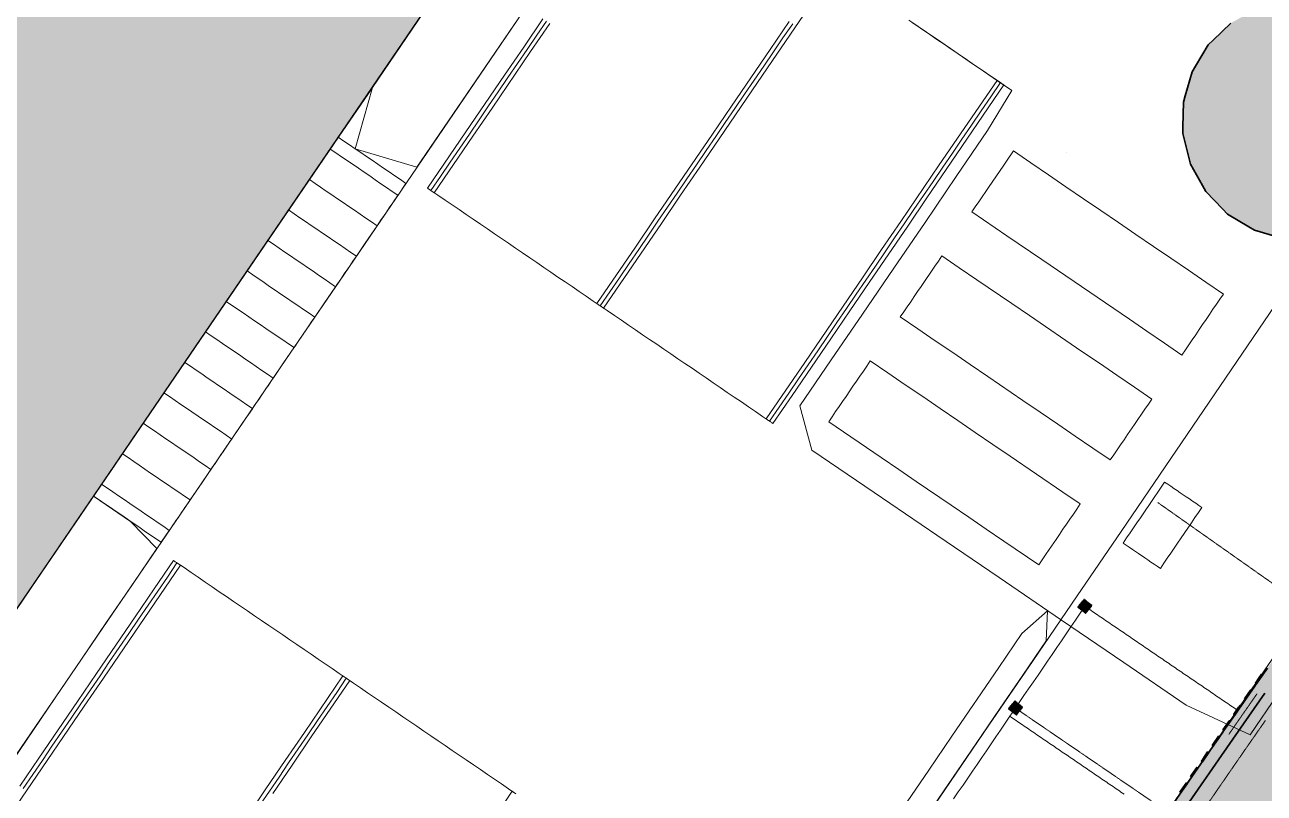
# Model space of a CAD drawing. Header units: millimetres. Extents: x -100577 to 287200, y -212120 to 238461.
# Drawn here: x 26389 to 41508, y 19440 to 28818 of the extents above; entities that cross this region are included whole.
import ezdxf

# ---------------------------------------------------------------- set-up
doc = ezdxf.new("R2010")
doc.units = ezdxf.units.MM
doc.linetypes.add('DASHDOT', pattern=[3.556, 2.54, -0.508, 0, -0.508])
doc.linetypes.add('DASHED', pattern=[1.524, 1.27, -0.254])
for name, color, linetype, lineweight in [('01_切断（構造・壁）', 7, 'Continuous', 35), ('06_部屋の色', 8, 'Continuous', 0), ('10_見えがかり', 7, 'Continuous', 13), ('11_見えがかり（家具）', 8, 'Continuous', 9), ('13_見えがかり（窓台・隠れた窓）', 7, 'DASHED', 9), ('30_敷地・外構', 8, 'Continuous', 9), ('40_通り芯', 1, 'DASHDOT', 9)]:
    doc.layers.add(name, color=color, linetype=linetype, lineweight=lineweight)

msp = doc.modelspace()

# ---------------------------------------------------------------- hatches: boundary and pattern name
at = {"layer": '01_切断（構造・壁）'}
for points in [[(43323, 27072), (43281, 27002), (43125, 26743), (43066, 26687), (42849, 26477), (42778, 26437), (42514, 26291), (42435, 26271), (42141, 26198), (42060, 26199), (41758, 26205), (41680, 26227), (41389, 26310), (41319, 26352), (41060, 26508), (41004, 26566), (40794, 26784), (40754, 26855), (40608, 27119), (40588, 27198), (40515, 27491), (40517, 27573), (40522, 27875), (40544, 27953), (40628, 28244), (40670, 28313), (40825, 28572), (40884, 28629), (41101, 28839), (41172, 28878), (41437, 29025), (41516, 29045), (41809, 29118), (41890, 29116), (42192, 29111), (42271, 29089), (42561, 29005), (42631, 28963), (42890, 28808), (42946, 28749), (43156, 28532), (43196, 28461), (43342, 28196), (43362, 28117), (43435, 27824), (43434, 27743), (43428, 27441), (43406, 27362)], [(45669, 26665), (45734, 26616), (45789, 26574), (45789, 26574), (45789, 26574), (45767, 26547), (45698, 26456), (45167, 25736), (45022, 25540), (44998, 25507), (44647, 25032), (44647, 25032), (44647, 25032), (44617, 24991), (44616, 24989), (43915, 24040), (43682, 23714), (43401, 23322), (43300, 23181), (43240, 23097), (42902, 22626), (42902, 22626), (42902, 22626), (42871, 22582), (42854, 22558), (42167, 21598), (41670, 20882), (41517, 20662), (41192, 20194), (41192, 20194), (41192, 20194), (41127, 20101), (40455, 19131), (39980, 18426), (39950, 18382), (39840, 18217), (39693, 17998), (39532, 17759), (39437, 17619), (39069, 17071), (38779, 16640), (38326, 15945), (38282, 15877), (38196, 15746), (37905, 15298), (37900, 15290), (37784, 15112), (37310, 14385), (37140, 14124), (36857, 13675), (36708, 13440), (36588, 13249), (36588, 13249), (36546, 13182), (36312, 12812), (36312, 12812), (36312, 12812), (36167, 12582), (35551, 11605), (35537, 11584), (35537, 11584), (35537, 11584), (35483, 11618), (35410, 11663), (35424, 11685), (35872, 12395), (36040, 12662), (36185, 12892), (36340, 13137), (36461, 13329), (36554, 13476), (36581, 13520), (37013, 14204), (37013, 14204), (37013, 14205), (37013, 14205), (37013, 14205), (37658, 15194), (37779, 15380), (37881, 15536), (38071, 15828), (38129, 15918), (38201, 16027), (38548, 16560), (38654, 16722), (38784, 16916), (39313, 17702), (39364, 17779), (39407, 17843), (39544, 18046), (39715, 18301), (39856, 18510), (40117, 18899), (40331, 19216), (40844, 19956), (41004, 20186), (41016, 20204), (41069, 20279), (41394, 20748), (41415, 20778), (41547, 20968), (41701, 21190), (42044, 21685), (42262, 21989), (42732, 22645), (42750, 22671), (42780, 22713), (43118, 23185), (43279, 23409), (43793, 24128), (44495, 25078), (44509, 25098), (44526, 25121), (44732, 25399), (44877, 25596), (45046, 25825), (45578, 26546), (45648, 26637), (45669, 26665), (45669, 26665)], [(39244, 21706), (39243, 21707), (39236, 21712), (39238, 21714), (39243, 21720), (39244, 21722), (39249, 21728), (39250, 21729), (39255, 21736), (39256, 21737), (39261, 21743), (39263, 21745), (39268, 21751), (39269, 21753), (39274, 21759), (39275, 21761), (39280, 21767), (39281, 21768), (39286, 21775), (39287, 21776), (39292, 21783), (39294, 21784), (39299, 21790), (39300, 21792), (39305, 21798), (39306, 21800), (39311, 21806), (39313, 21805), (39319, 21800), (39321, 21799), (39327, 21794), (39328, 21792), (39335, 21787), (39336, 21786), (39342, 21781), (39344, 21780), (39350, 21775), (39352, 21774), (39358, 21769), (39360, 21767), (39366, 21762), (39367, 21761), (39374, 21756), (39375, 21755), (39382, 21750), (39383, 21749), (39389, 21744), (39391, 21743), (39397, 21738), (39399, 21736), (39405, 21731), (39404, 21730), (39399, 21723), (39398, 21722), (39393, 21716), (39391, 21714), (39386, 21708), (39385, 21706), (39380, 21700), (39379, 21698), (39374, 21692), (39373, 21691), (39368, 21684), (39366, 21683), (39361, 21677), (39360, 21675), (39355, 21669), (39354, 21667), (39349, 21661), (39348, 21659), (39343, 21653), (39342, 21651), (39337, 21645), (39335, 21644), (39330, 21637), (39329, 21639), (39323, 21644), (39321, 21645), (39315, 21650), (39313, 21651), (39307, 21656), (39305, 21657), (39299, 21662), (39297, 21664), (39291, 21669), (39290, 21670), (39283, 21675), (39282, 21676), (39276, 21681), (39274, 21682), (39268, 21687), (39266, 21688), (39260, 21693), (39258, 21695), (39252, 21700), (39251, 21701)], [(41400, 20783), (41447, 20851), (41477, 20894), (41482, 20891), (41490, 20886), (41459, 20842), (41413, 20775), (41408, 20778)], [(38398, 20465), (38397, 20466), (38390, 20471), (38392, 20473), (38397, 20479), (38398, 20480), (38403, 20487), (38404, 20488), (38409, 20494), (38410, 20496), (38415, 20502), (38417, 20504), (38422, 20510), (38423, 20512), (38428, 20518), (38429, 20520), (38434, 20526), (38435, 20527), (38440, 20534), (38442, 20535), (38447, 20541), (38448, 20543), (38453, 20549), (38454, 20551), (38459, 20557), (38460, 20559), (38465, 20565), (38467, 20564), (38473, 20559), (38475, 20557), (38481, 20552), (38482, 20551), (38489, 20546), (38490, 20545), (38496, 20540), (38498, 20539), (38504, 20534), (38506, 20533), (38512, 20528), (38514, 20526), (38520, 20521), (38522, 20520), (38528, 20515), (38529, 20514), (38536, 20509), (38537, 20508), (38543, 20503), (38545, 20501), (38551, 20496), (38553, 20495), (38559, 20490), (38558, 20489), (38553, 20482), (38552, 20481), (38547, 20475), (38545, 20473), (38540, 20467), (38539, 20465), (38534, 20459), (38533, 20457), (38528, 20451), (38527, 20450), (38522, 20443), (38521, 20442), (38516, 20435), (38514, 20434), (38509, 20428), (38508, 20426), (38503, 20420), (38502, 20418), (38497, 20412), (38496, 20410), (38491, 20404), (38489, 20403), (38484, 20396), (38483, 20398), (38477, 20403), (38475, 20404), (38469, 20409), (38467, 20410), (38461, 20415), (38459, 20416), (38453, 20421), (38452, 20422), (38445, 20427), (38444, 20429), (38437, 20434), (38436, 20435), (38430, 20440), (38428, 20441), (38422, 20446), (38420, 20447), (38414, 20452), (38412, 20454), (38406, 20459), (38405, 20460)], [(41268, 20593), (41341, 20699), (41345, 20704), (41346, 20704), (41358, 20696), (41354, 20690), (41281, 20585), (41280, 20585)], [(41208, 20506), (41214, 20514), (41214, 20514), (41226, 20506), (41220, 20497), (41217, 20493), (41208, 20480), (41149, 20395), (41146, 20397), (41137, 20404), (41196, 20489), (41205, 20502)], [(41005, 20214), (41064, 20299), (41082, 20325), (41085, 20323), (41094, 20316), (41076, 20290), (41017, 20205), (41014, 20207)], [(40873, 20024), (40890, 20048), (40950, 20135), (40960, 20128), (40962, 20126), (40902, 20039), (40885, 20015), (40876, 20022)], [(40741, 19834), (40758, 19858), (40818, 19945), (40828, 19938), (40831, 19936), (40770, 19849), (40754, 19825), (40744, 19832)], [(40609, 19644), (40626, 19668), (40686, 19755), (40696, 19748), (40699, 19746), (40639, 19659), (40622, 19635), (40612, 19642)], [(40478, 19454), (40494, 19478), (40555, 19565), (40564, 19558), (40567, 19556), (40507, 19469), (40490, 19445), (40480, 19452)]]:
    msp.add_hatch(color=7, dxfattribs=at).paths.add_polyline_path(points)
at = {"layer": '06_部屋の色', "true_color": 0xe9dfcf}
msp.add_hatch(color=8, dxfattribs=at).paths.add_polyline_path([(52565, 12554), (51766, 11403), (40455, 19131), (42167, 21598), (53335, 13726), (52536, 12574)])
at = {"layer": '30_敷地・外構'}
msp.add_hatch(color=8, dxfattribs=at).paths.add_polyline_path([(203769, 214442), (243430, 177722), (287200, 133010), (281793, -51921), (240886, -149401), (236610, -153248), (133668, -201677), (129226, -203200), (92493, -208829), (80789, -210335), (60528, -212120), (29240, -207579), (4134, -203331), (-18461, -198214), (-25999, -196278), (-94564, -156949), (-100577, -152009), (-15558, -27277), (128293, -27286), (128295, 900), (83295, 903), (83298, 56906), (50292, 56910), (20297, 12904), (20298, 907), (3653, 908), (165571, 238461)])
h = msp.add_hatch(color=8, dxfattribs=at)
h.paths.add_polyline_path([(70282, 69208), (73678, 71132), (76317, 70450), (93200, 82502), (103771, 90731), (105768, 92615), (106777, 92004), (118470, 107202), (129044, 119708), (151079, 145305), (166377, 164634), (171339, 170679), (187222, 191434), (198287, 205506), (198078, 207155), (198177, 210842), (200714, 210457), (204131, 206947), (209556, 200562), (211126, 198649), (212482, 197237), (214840, 195221), (221884, 189362), (224838, 186553), (231279, 180241), (233222, 178925), (234263, 178290), (238253, 175499), (239941, 174138), (238464, 171834), (214170, 143332), (209158, 139971), (184288, 106392), (183979, 101792), (187006, 98886), (183026, 93882), (165710, 106978), (169774, 111252), (174631, 107899), (178917, 108658), (203772, 141801), (210006, 145863), (226839, 165530), (229045, 168160), (228927, 173575), (225566, 172052), (219062, 168983), (203918, 160611), (202180, 160000), (200039, 159685), (197647, 159569), (191232, 159714), (183101, 159307), (180096, 159014), (168070, 160235), (162297, 151659), (173068, 147577), (172196, 145262), (160706, 149611), (132461, 116785), (121949, 104357), (112883, 92798), (110862, 90177), (104210, 83405), (97491, 77480), (91406, 72674), (81313, 65672), (81914, 64349), (188765, 67869), (246789, 67840), (246782, 63340), (205026, 63372), (201918, 60300), (196541, 60911), (193812, 63375), (188843, 63379), (126860, 61341), (83293, 59800), (83292, 56906), (50292, 56910), (20297, 12904), (20297, 12689), (15591, 3143), (14532, 522), (14418, -2475), (17720, -43184), (25175, -42918), (79835, -42007), (146151, -40579), (241235, -38179), (246311, -38103), (247627, -49077), (261713, -83458), (157802, -94080), (165059, -133727), (125695, -141051), (124858, -140143), (118888, -141941), (123034, -155933), (127771, -172228), (146551, -170017), (170292, -167511), (174822, -166336), (176248, -172157), (171365, -173432), (147215, -175970), (104093, -181702), (47871, -189958), (8835, -196640), (5104, -198424), (4305, -197393), (3768, -190338), (6823, -189844), (32763, -185394), (35343, -181411), (31434, -162226), (28769, -160898), (-9298, -166488), (-10933, -168206), (-6545, -190414), (-10493, -191063), (-16166, -162327), (-26790, -120042), (-7087, -114418), (18234, -108159), (19924, -105794), (14653, -79967), (13291, -79523), (-25792, -92481), (-55265, -101098), (-56831, -103919), (-41582, -164299), (-39302, -166240), (-28153, -163917), (-27141, -168806), (-41869, -171872), (-45676, -172876), (-47156, -168101), (-45927, -165399), (-61931, -102078), (-67560, -103570), (-63454, -97546), (-48680, -93970), (-27191, -87693), (-10340, -82620), (13576, -74692), (11129, -62713), (4852, -55163), (-7350, -55899), (-35297, -58585), (-37038, -58790), (-28960, -46939), (-8208, -44936), (7056, -44015), (3105, -3032), (841, -3218), (7523, 6586), (10188, 6878), (11706, 9733), (14902, 15113), (16647, 17889), (22188, 25269), (30756, 36199), (31078, 37246), (31976, 38564), (31568, 38842), (31589, 38911), (30327, 40042), (49726, 68503)])
h.paths.add_polyline_path([(249687, -79170), (252259, -74874), (242638, -51401), (239776, -49214), (181561, -50672), (180362, -51600), (186760, -82836), (189880, -85279)], flags=0)
h.paths.add_polyline_path([(122432, -172857), (117492, -157794), (113402, -143592), (102609, -146842), (107949, -173033), (109906, -174334)], flags=0)
h.paths.add_polyline_path([(102997, -140548), (124602, -135154), (156696, -129184), (157833, -127530), (155666, -115697), (153986, -115090), (100254, -125532), (98538, -126917), (100982, -138868)], flags=0)
h.paths.add_polyline_path([(181054, -86178), (182290, -83402), (175966, -52507), (173537, -50882), (151096, -51446), (149632, -53415), (155735, -84812), (159728, -88359)], flags=0)
h.paths.add_polyline_path([(99494, -121611), (153219, -111162), (154579, -109775), (152277, -97195), (149896, -96120), (96587, -107524), (94891, -109028), (97242, -120535)], flags=0)
h.paths.add_polyline_path([(75897, -176990), (78242, -179444), (101889, -175966), (103551, -173925), (87364, -94627), (84320, -93101), (61965, -97605), (60073, -99694), (67162, -133433)], flags=0)
h.paths.add_polyline_path([(95750, -103619), (148859, -92259), (150734, -89645), (148254, -79377), (145045, -77400), (93522, -88309), (91196, -90896), (93506, -102243)], flags=0)
h.paths.add_polyline_path([(43383, -180823), (48032, -183882), (70055, -180647), (71982, -177742), (63246, -134235), (56562, -102429), (52408, -99534), (29809, -104087), (28183, -106324)], flags=0)
h.paths.add_polyline_path([(89322, -81754), (91291, -82656), (145232, -71229), (146664, -69541), (143755, -54562), (140928, -51687), (84918, -52894), (83660, -53993)], flags=0)
h.paths.add_polyline_path([(26105, -96137), (28627, -98207), (83132, -87229), (85409, -85025), (82983, -73164), (80492, -71618), (25091, -79979), (23284, -82315)], flags=0)
h.paths.add_polyline_path([(8662, -116697), (16956, -155944), (19718, -157182), (28042, -155956), (29652, -153514), (21590, -113993), (19195, -112036), (11433, -113953)], flags=0)
h.paths.add_polyline_path([(-14901, -146868), (-13247, -153270), (-11596, -160014), (-10031, -161553), (11083, -158450), (13058, -154408), (5242, -117420), (2043, -116282), (-6056, -118287), (-18134, -121727), (-20359, -125135)], flags=0)
h.paths.add_polyline_path([(21655, -74326), (23827, -76130), (79893, -67671), (81368, -65237), (79190, -54559), (77564, -53035), (26041, -53902), (19126, -61936)], flags=0)
h.paths.add_polyline_path([(189981, 189290), (174073, 168504), (169859, 162049), (180101, 161023), (182960, 161292), (191203, 161711), (197626, 161561), (199848, 161671), (201703, 161947), (203092, 162440), (218117, 170742), (225532, 174554), (228862, 176201), (228828, 177752), (222409, 184046), (219561, 186746), (212587, 192549), (210073, 194689), (208505, 196332), (206877, 198317), (203663, 202101), (200069, 202133)], flags=0)
h.paths.add_polyline_path([(11099, -3879), (11053, -3475), (10631, -2734), (9457, -2858), (9313, -4172), (12772, -42208), (13097, -42586), (13413, -42770), (14294, -42686), (14446, -42064)], flags=0)

# ---------------------------------------------------------------- linework, layer by layer
at = {"layer": '01_切断（構造・壁）'}
for points in [[(41680, 26227), (41389, 26310), (41319, 26352), (41060, 26508), (41004, 26566), (40794, 26784), (40754, 26855), (40608, 27119), (40588, 27198), (40515, 27491), (40517, 27573), (40522, 27875), (40544, 27953), (40628, 28244), (40670, 28313), (40825, 28572), (40884, 28629), (41101, 28839)], [(39244, 21706), (39243, 21707), (39236, 21712), (39238, 21714), (39243, 21720), (39244, 21722), (39249, 21728), (39250, 21729), (39255, 21736), (39256, 21737), (39261, 21743), (39263, 21745), (39268, 21751), (39269, 21753), (39274, 21759), (39275, 21761), (39280, 21767), (39281, 21768), (39286, 21775), (39287, 21776), (39292, 21783), (39294, 21784), (39299, 21790), (39300, 21792), (39305, 21798), (39306, 21800), (39311, 21806), (39313, 21805), (39319, 21800), (39321, 21799), (39327, 21794), (39328, 21792), (39335, 21787), (39336, 21786), (39342, 21781), (39344, 21780), (39350, 21775), (39352, 21774), (39358, 21769), (39360, 21767), (39366, 21762), (39367, 21761), (39374, 21756), (39375, 21755), (39382, 21750), (39383, 21749), (39389, 21744), (39391, 21743), (39397, 21738), (39399, 21736), (39405, 21731), (39404, 21730), (39399, 21723), (39398, 21722), (39393, 21716), (39391, 21714), (39386, 21708), (39385, 21706), (39380, 21700), (39379, 21698), (39374, 21692), (39373, 21691), (39368, 21684), (39366, 21683), (39361, 21677), (39360, 21675), (39355, 21669), (39354, 21667), (39349, 21661), (39348, 21659), (39343, 21653), (39342, 21651), (39337, 21645), (39335, 21644), (39330, 21637), (39329, 21639), (39323, 21644), (39321, 21645), (39315, 21650), (39313, 21651), (39307, 21656), (39305, 21657), (39299, 21662), (39297, 21664), (39291, 21669), (39290, 21670), (39283, 21675), (39282, 21676), (39276, 21681), (39274, 21682), (39268, 21687), (39266, 21688), (39260, 21693), (39258, 21695), (39252, 21700), (39251, 21701), (39244, 21706)], [(40331, 19216), (40844, 19956), (41004, 20186), (41016, 20204), (41069, 20279), (41394, 20748), (41415, 20778), (41547, 20968)], [(41400, 20783), (41447, 20851), (41477, 20894), (41482, 20891), (41490, 20886), (41459, 20842), (41413, 20775), (41408, 20778), (41400, 20783)], [(38398, 20465), (38397, 20466), (38390, 20471), (38392, 20473), (38397, 20479), (38398, 20480), (38403, 20487), (38404, 20488), (38409, 20494), (38410, 20496), (38415, 20502), (38417, 20504), (38422, 20510), (38423, 20512), (38428, 20518), (38429, 20520), (38434, 20526), (38435, 20527), (38440, 20534), (38442, 20535), (38447, 20541), (38448, 20543), (38453, 20549), (38454, 20551), (38459, 20557), (38460, 20559), (38465, 20565), (38467, 20564), (38473, 20559), (38475, 20557), (38481, 20552), (38482, 20551), (38489, 20546), (38490, 20545), (38496, 20540), (38498, 20539), (38504, 20534), (38506, 20533), (38512, 20528), (38514, 20526), (38520, 20521), (38522, 20520), (38528, 20515), (38529, 20514), (38536, 20509), (38537, 20508), (38543, 20503), (38545, 20501), (38551, 20496), (38553, 20495), (38559, 20490), (38558, 20489), (38553, 20482), (38552, 20481), (38547, 20475), (38545, 20473), (38540, 20467), (38539, 20465), (38534, 20459), (38533, 20457), (38528, 20451), (38527, 20450), (38522, 20443), (38521, 20442), (38516, 20435), (38514, 20434), (38509, 20428), (38508, 20426), (38503, 20420), (38502, 20418), (38497, 20412), (38496, 20410), (38491, 20404), (38489, 20403), (38484, 20396), (38483, 20398), (38477, 20403), (38475, 20404), (38469, 20409), (38467, 20410), (38461, 20415), (38459, 20416), (38453, 20421), (38452, 20422), (38445, 20427), (38444, 20429), (38437, 20434), (38436, 20435), (38430, 20440), (38428, 20441), (38422, 20446), (38420, 20447), (38414, 20452), (38412, 20454), (38406, 20459), (38405, 20460), (38398, 20465)], [(41517, 20662), (41192, 20194), (41192, 20194), (41192, 20194), (41127, 20101), (40455, 19131)], [(41268, 20593), (41341, 20699), (41345, 20704), (41346, 20704), (41358, 20696), (41354, 20690), (41281, 20585), (41280, 20585), (41268, 20593)], [(41208, 20506), (41214, 20514), (41214, 20514), (41226, 20506), (41220, 20497), (41217, 20493), (41208, 20480), (41149, 20395), (41146, 20397), (41137, 20404), (41196, 20489), (41205, 20502), (41208, 20506)], [(41005, 20214), (41064, 20299), (41082, 20325), (41085, 20323), (41094, 20316), (41076, 20290), (41017, 20205), (41014, 20207), (41005, 20214)], [(40873, 20024), (40890, 20048), (40950, 20135), (40960, 20128), (40962, 20126), (40902, 20039), (40885, 20015), (40876, 20022), (40873, 20024)], [(40741, 19834), (40758, 19858), (40818, 19945), (40828, 19938), (40831, 19936), (40770, 19849), (40754, 19825), (40744, 19832), (40741, 19834)], [(40609, 19644), (40626, 19668), (40686, 19755), (40696, 19748), (40699, 19746), (40639, 19659), (40622, 19635), (40612, 19642), (40609, 19644)], [(40478, 19454), (40494, 19478), (40555, 19565), (40564, 19558), (40567, 19556), (40507, 19469), (40490, 19445), (40480, 19452), (40478, 19454)]]:
    msp.add_lwpolyline(points, dxfattribs=at)
at = {"layer": '10_見えがかり'}
for points in [[(33386, 30329), (31725, 27892), (31171, 27080), (30421, 27306), (30629, 28053), (31183, 28865)], [(36266, 29492), (35562, 28459), (35328, 28114), (34858, 27426), (34624, 27082), (34389, 26737), (34154, 26393), (33450, 25360), (33436, 25369), (33430, 25374), (33423, 25379), (33402, 25393), (33395, 25398), (33388, 25402), (33381, 25407), (33368, 25416), (33837, 26105), (34072, 26449), (34776, 27482), (35010, 27826), (35480, 28515), (35714, 28859)], [(32793, 28834), (32558, 28490), (32089, 27801), (31854, 27457), (31619, 27112), (31384, 26768), (31302, 26824), (31771, 27513), (32006, 27857), (32241, 28202), (32475, 28546), (32710, 28890)], [(38270, 28126), (38277, 28121), (38284, 28116), (38298, 28107), (38305, 28102), (38311, 28098), (38332, 28084), (37628, 27051), (37393, 26706), (37159, 26362), (36689, 25673), (36455, 25329), (36220, 24985), (35985, 24641), (35751, 24296), (35516, 23952), (35502, 23961), (35495, 23966), (35488, 23971), (35482, 23975), (35461, 23990), (35454, 23994), (35447, 23999), (35433, 24008), (35903, 24697), (36372, 25385), (36607, 25730), (36841, 26074), (37076, 26418), (37545, 27107), (38249, 28140), (38270, 28126)], [(30216, 27446), (30625, 28045)], [(30115, 27303), (30213, 27446), (30282, 27399), (30350, 27352), (30419, 27305), (30488, 27258), (30557, 27211), (30626, 27164), (30695, 27117), (30764, 27070), (30832, 27023), (30901, 26976), (30970, 26930), (31039, 26883), (30942, 26740)], [(30008, 27146), (30030, 27177), (30051, 27208), (30072, 27239), (30093, 27270), (30114, 27301), (30183, 27254), (30252, 27207), (30321, 27160), (30458, 27067), (30527, 27020), (30596, 26973), (30665, 26926), (30734, 26879), (30803, 26832), (30872, 26785), (30940, 26738), (30919, 26707), (30898, 26676), (30877, 26645), (30856, 26614), (30835, 26583), (30814, 26552), (30793, 26521), (30771, 26490), (30750, 26459), (30729, 26428), (30708, 26397), (30687, 26366), (30618, 26413), (30549, 26460), (30480, 26507), (30412, 26554), (30343, 26601), (30274, 26648), (30205, 26695), (30136, 26742), (30067, 26789), (29998, 26835), (29930, 26882), (29861, 26929), (29882, 26960), (29903, 26991), (29924, 27022), (29945, 27053), (29966, 27084), (30008, 27146)], [(29608, 26559), (29715, 26716), (29860, 26928)], [(29480, 26372), (29502, 26403), (29523, 26434), (29544, 26465), (29586, 26527), (29607, 26558), (29745, 26464), (29814, 26417), (29883, 26370), (29951, 26323), (30020, 26276), (30089, 26229), (30158, 26182), (30227, 26135), (30296, 26088), (30365, 26041), (30434, 25994), (30412, 25963), (30391, 25932), (30370, 25901), (30349, 25870), (30328, 25839), (30307, 25808), (30286, 25777), (30265, 25746), (30243, 25715), (30222, 25684), (30201, 25653), (30180, 25622), (30111, 25669), (30042, 25716), (29973, 25763), (29905, 25810), (29836, 25857), (29767, 25904), (29698, 25951), (29629, 25998), (29560, 26045), (29491, 26092), (29423, 26139), (29354, 26186), (29375, 26217), (29417, 26279), (29438, 26310), (29459, 26341), (29480, 26372)], [(30686, 26364), (30541, 26153), (30435, 25996)], [(29101, 25815), (29353, 26184)], [(28952, 25597), (28974, 25628), (28995, 25659), (29016, 25690), (29037, 25721), (29079, 25783), (29100, 25814), (29169, 25767), (29307, 25673), (29376, 25626), (29445, 25579), (29513, 25532), (29582, 25485), (29651, 25438), (29720, 25391), (29789, 25344), (29858, 25298), (29927, 25251), (29884, 25189), (29863, 25158), (29821, 25096), (29800, 25065), (29779, 25034), (29758, 25003), (29715, 24941), (29694, 24910), (29673, 24879), (29604, 24926), (29535, 24973), (29467, 25020), (29329, 25113), (29260, 25160), (29191, 25207), (29122, 25254), (29053, 25301), (28985, 25348), (28847, 25442), (28889, 25504), (28910, 25535), (28931, 25566), (28952, 25597)], [(30179, 25621), (30044, 25423), (29928, 25252)], [(28595, 25072), (28720, 25256), (28846, 25440)], [(28467, 24884), (28488, 24915), (28509, 24946), (28530, 24977), (28551, 25008), (28572, 25039), (28593, 25070), (28662, 25023), (28731, 24976), (28800, 24929), (28938, 24835), (29007, 24789), (29075, 24742), (29144, 24695), (29213, 24648), (29282, 24601), (29351, 24554), (29420, 24507), (29399, 24476), (29377, 24445), (29356, 24414), (29335, 24383), (29314, 24352), (29272, 24290), (29251, 24259), (29230, 24228), (29209, 24197), (29187, 24166), (29166, 24135), (29097, 24182), (29029, 24229), (28891, 24323), (28822, 24370), (28753, 24417), (28684, 24464), (28615, 24511), (28547, 24558), (28478, 24604), (28409, 24651), (28340, 24698), (28361, 24729), (28382, 24760), (28403, 24791), (28424, 24822), (28446, 24853), (28467, 24884)], [(29672, 24877), (29546, 24693), (29421, 24509)], [(28088, 24328), (28223, 24526), (28339, 24697)], [(27960, 24141), (27981, 24172), (28002, 24203), (28023, 24234), (28044, 24265), (28065, 24295), (28087, 24326), (28155, 24280), (28224, 24233), (28293, 24186), (28362, 24139), (28569, 23998), (28637, 23951), (28706, 23904), (28775, 23857), (28844, 23810), (28913, 23763), (28892, 23732), (28871, 23701), (28849, 23670), (28828, 23639), (28807, 23608), (28786, 23577), (28765, 23546), (28702, 23453), (28680, 23422), (28659, 23391), (28591, 23438), (28522, 23485), (28453, 23532), (28315, 23626), (28246, 23673), (28177, 23720), (28108, 23767), (28040, 23814), (27971, 23861), (27902, 23908), (27833, 23955), (27854, 23986), (27875, 24017), (27896, 24048), (27918, 24079), (27939, 24110), (27960, 24141)], [(29165, 24133), (29049, 23963), (28914, 23765)], [(27581, 23584), (27725, 23796), (27832, 23953)], [(27432, 23366), (27453, 23397), (27474, 23428), (27495, 23459), (27537, 23521), (27558, 23552), (27580, 23583), (27648, 23536), (27717, 23489), (27786, 23442), (27855, 23395), (27924, 23348), (27993, 23301), (28062, 23254), (28130, 23207), (28199, 23160), (28268, 23113), (28337, 23067), (28406, 23020), (28385, 22989), (28364, 22958), (28343, 22927), (28321, 22896), (28300, 22865), (28279, 22834), (28258, 22803), (28237, 22772), (28216, 22741), (28195, 22710), (28174, 22679), (28152, 22648), (28084, 22695), (28015, 22742), (27946, 22789), (27877, 22835), (27808, 22882), (27670, 22976), (27602, 23023), (27533, 23070), (27464, 23117), (27326, 23211), (27347, 23242), (27368, 23273), (27390, 23304), (27411, 23335), (27432, 23366)], [(28658, 23390), (28551, 23233), (28407, 23021)], [(28151, 22646), (28054, 22503), (27985, 22550), (27847, 22644), (27778, 22691), (27710, 22738), (27641, 22785), (27572, 22832), (27503, 22879), (27434, 22926), (27365, 22972), (27296, 23019), (27228, 23066), (27325, 23209)], [(20521, 12905), (20488, 13175), (21101, 14074), (21407, 14523), (21713, 14973), (22632, 16321), (22939, 16771), (23858, 18119), (24164, 18569), (25083, 19917), (25390, 20367), (25696, 20816), (26003, 21266), (26309, 21715), (26615, 22165), (27228, 23064)], [(27228, 23064), (27678, 22757), (27999, 22427), (27693, 21977), (27387, 21528), (27080, 21078), (26774, 20629), (26467, 20179), (26161, 19730), (25855, 19280), (25548, 18831), (24936, 17932), (24629, 17482), (24323, 17033), (24016, 16583), (23710, 16134), (23404, 15684), (23097, 15235), (22791, 14785), (22485, 14336), (22178, 13886), (21872, 13437), (21565, 12987), (21065, 12905)], [(28218, 22270), (28225, 22266), (28232, 22261), (28239, 22256), (28245, 22252), (28287, 22223), (27348, 20846), (27113, 20502), (26409, 19469), (26175, 19125)], [(26327, 19525), (26561, 19870), (26796, 20214), (27031, 20558), (27265, 20903), (27735, 21591), (27969, 21935), (28204, 22280), (28218, 22270)], [(36845, 18885), (37415, 19721), (37699, 20138), (38269, 20974), (38553, 21391), (38865, 21667), (38849, 21300), (38565, 20882), (38280, 20465), (37995, 20047), (37426, 19212)], [(29097, 19150), (29331, 19494), (29566, 19839), (29801, 20183), (30270, 20872), (30277, 20867), (30284, 20862)], [(41482, 20894), (41534, 20970)], [(41540, 20965), (41487, 20890)], [(30284, 20862), (30297, 20853), (30304, 20848), (30311, 20844), (30318, 20839), (30325, 20834), (30332, 20829), (30339, 20825), (30346, 20820), (30353, 20815), (29883, 20127), (29649, 19782), (29414, 19438)], [(41351, 20703), (41403, 20779)], [(41408, 20775), (41355, 20700)], [(41221, 20512), (41273, 20588)], [(41276, 20586), (41224, 20510)], [(41091, 20321), (41143, 20397)], [(41144, 20396), (41092, 20320)], [(41014, 20205), (40961, 20129)], [(40882, 20015), (40829, 19939)], [(40750, 19825), (40697, 19750)], [(40618, 19635), (40566, 19560)], [(32101, 19119), (32336, 19464), (32349, 19454)], [(32349, 19454), (32356, 19450), (32363, 19445), (32377, 19435)], [(40486, 19445), (40434, 19370)]]:
    msp.add_lwpolyline(points, dxfattribs=at)
at = {"layer": '11_見えがかり（家具）'}
for points in [[(38322, 27092), (38364, 27154), (38449, 27278), (38662, 27132), (38876, 26987), (39089, 26841), (39303, 26696), (39516, 26550), (39729, 26405), (39943, 26259), (40156, 26114), (40370, 25968), (40583, 25823), (40797, 25677), (41010, 25532), (40968, 25470), (40926, 25408), (40883, 25346), (40841, 25284), (40799, 25222), (40757, 25160), (40715, 25098), (40672, 25036), (40630, 24974), (40588, 24912), (40546, 24850), (40503, 24788), (40290, 24934), (40076, 25079), (39863, 25225), (38796, 25952), (38369, 26243), (37942, 26534), (37984, 26596), (38026, 26658), (38068, 26720), (38111, 26782), (38153, 26844), (38322, 27092)], [(37322, 25625), (37364, 25687), (37449, 25811), (37491, 25873), (37533, 25935), (37576, 25997), (37789, 25852), (38003, 25706), (38430, 25415), (38643, 25270), (39283, 24833), (39497, 24688), (39710, 24542), (39924, 24397), (40137, 24251), (40095, 24189), (40053, 24127), (40011, 24065), (39968, 24003), (39926, 23941), (39842, 23817), (39799, 23755), (39757, 23693), (39715, 23631), (39673, 23570), (39630, 23508), (39417, 23653), (39203, 23799), (38990, 23944), (38776, 24090), (38563, 24235), (38136, 24526), (37923, 24672), (37709, 24817), (37496, 24963), (37282, 25108), (37069, 25254), (37111, 25315), (37153, 25377), (37196, 25439), (37238, 25501), (37280, 25563), (37322, 25625)], [(36491, 24407), (36534, 24469), (36576, 24530), (36618, 24592), (36660, 24654), (36703, 24716), (36916, 24571), (37130, 24425), (37343, 24280), (37557, 24134), (37770, 23989), (37983, 23843), (38197, 23698), (38410, 23552), (39051, 23116), (39264, 22970), (39222, 22908), (39180, 22846), (39138, 22785), (39095, 22723), (39053, 22661), (39011, 22599), (38969, 22537), (38884, 22413), (38842, 22351), (38800, 22289), (38757, 22227), (38330, 22518), (38117, 22663), (37903, 22809), (37690, 22954), (37263, 23245), (37050, 23391), (36836, 23536), (36196, 23973), (36238, 24035), (36280, 24097), (36323, 24159), (36365, 24221), (36407, 24283), (36491, 24407)], [(40167, 23051), (40209, 23113), (40293, 23237), (40331, 23211), (40369, 23186), (40407, 23160), (40445, 23134), (40483, 23108), (40558, 23057), (40596, 23031), (40634, 23005), (40672, 22979), (40710, 22953), (40748, 22927), (40705, 22865), (40663, 22804), (40621, 22742), (40494, 22556), (40452, 22494), (40410, 22432), (40368, 22370), (40325, 22308), (40283, 22246), (40241, 22184), (40203, 22210), (40165, 22235), (40127, 22261), (40089, 22287), (40051, 22313), (39976, 22364), (39938, 22390), (39900, 22416), (39862, 22442), (39824, 22468), (39786, 22494), (39829, 22556), (39871, 22617), (39913, 22679), (39955, 22741), (39998, 22803), (40167, 23051)]]:
    msp.add_lwpolyline(points, dxfattribs=at)
at = {"layer": '13_見えがかり（窓台・隠れた窓）'}
msp.add_lwpolyline([(41078, 20161), (41420, 20654)], dxfattribs=at)
at = {"layer": '30_敷地・外構'}
for points in [[(236610, -153248), (133668, -201677), (129226, -203200), (92493, -208829), (80789, -210335), (60528, -212120), (29240, -207579), (4134, -203331), (-18461, -198214), (-25999, -196278), (-94564, -156949), (-100577, -152009), (-15558, -27277), (128293, -27286), (128295, 900), (83295, 903), (83298, 56906), (50292, 56910), (20297, 12904), (20298, 907), (3653, 908), (165571, 238461)], [(188843, 63379), (126860, 61341), (83293, 59800), (83292, 56906), (50292, 56910), (20297, 12904), (20297, 12689), (15591, 3143), (14532, 522), (14418, -2475), (17720, -43184), (25175, -42918), (79835, -42007), (146151, -40579), (241235, -38179)], [(83295, 56903), (83292, 900), (20301, 904), (20300, 12903), (50294, 56907), (83295, 56903)], [(25932, 21166), (26636, 22199), (27340, 23232), (28044, 24265), (28748, 25297), (29452, 26330), (30156, 27363), (30860, 28396), (31564, 29429)], [(32776, 12386), (33314, 13175), (33851, 13963), (34388, 14752), (34926, 15540), (35463, 16328), (36001, 17117), (36538, 17905), (37075, 18694), (37613, 19482), (38150, 20271), (38688, 21059), (39225, 21848), (39762, 22636), (40300, 23424), (40837, 24213), (41375, 25001), (41912, 25790), (42449, 26578), (42987, 27367), (43524, 28155), (44062, 28943)], [(32391, 28866), (31687, 27833), (30983, 26800), (30279, 25767), (29575, 24734), (28871, 23701), (28167, 22668), (27463, 21636), (26758, 20603), (26054, 19570)], [(31343, 26796), (31461, 26968), (31578, 27141), (31695, 27313), (31813, 27485), (31930, 27657), (32047, 27829), (32165, 28001), (32282, 28173), (32399, 28346), (32517, 28518), (32634, 28690), (32751, 28862)], [(35756, 28831), (35638, 28659), (35521, 28487), (35404, 28315), (35286, 28143), (35169, 27970), (35052, 27798), (34934, 27626), (34817, 27454), (34700, 27282), (34582, 27110), (34465, 26938), (34348, 26765), (34230, 26593), (34113, 26421), (33996, 26249), (33878, 26077), (33761, 25905), (33644, 25732), (33526, 25560), (33409, 25388), (33323, 25447), (33237, 25506), (33151, 25564), (33065, 25623), (32979, 25682), (32893, 25740), (32806, 25799), (32720, 25858), (32634, 25916), (32548, 25975), (32462, 26034), (32376, 26092), (32290, 26151), (32204, 26210), (32118, 26268), (32032, 26327), (31946, 26386), (31860, 26444), (31774, 26503), (31687, 26562), (31601, 26620), (31515, 26679), (31429, 26738), (31343, 26796)], [(37172, 28874), (37258, 28816), (37344, 28757), (37430, 28698), (37516, 28640), (37602, 28581), (37688, 28522), (37774, 28464), (37860, 28405), (37947, 28346), (38033, 28288), (38119, 28229), (38205, 28170), (38291, 28112), (38173, 27940), (38056, 27767), (37939, 27595), (37821, 27423), (37704, 27251), (37587, 27079), (37469, 26907), (37352, 26735), (37235, 26562), (37117, 26390), (37000, 26218), (36883, 26046), (36765, 25874), (36648, 25702), (36531, 25529), (36413, 25357), (36296, 25185), (36179, 25013), (36061, 24841), (35944, 24669), (35827, 24497), (35709, 24324), (35592, 24152), (35475, 23980), (35389, 24039), (35303, 24097), (35216, 24156), (35130, 24215), (35044, 24273), (34958, 24332), (34872, 24391), (34786, 24449), (34700, 24508), (34614, 24567), (34528, 24626), (34442, 24684), (34356, 24743), (34270, 24802), (34184, 24860), (34098, 24919), (34011, 24978), (33925, 25036), (33839, 25095), (33753, 25154), (33667, 25212), (33581, 25271), (33495, 25330), (33409, 25388)], [(33409, 25388), (33526, 25560), (33644, 25732), (33761, 25905), (33878, 26077), (33996, 26249), (34113, 26421), (34230, 26593), (34348, 26765), (34465, 26938), (34582, 27110), (34700, 27282), (34817, 27454), (34934, 27626), (35052, 27798), (35169, 27970), (35286, 28143), (35404, 28315), (35521, 28487), (35638, 28659), (35756, 28831)], [(42351, 21640), (41337, 20152), (40557, 20516), (39796, 21035), (39035, 21554), (38274, 22072), (37513, 22591), (36752, 23110), (35991, 23628), (35845, 24169), (36227, 24728), (36608, 25288), (36989, 25847), (37371, 26407), (37752, 26966), (38133, 27526), (38429, 28017), (38256, 28135), (38083, 28254), (37909, 28372), (37736, 28490), (37562, 28608), (37389, 28727), (37215, 28845)], [(39100, 27257), (39100, 27257)], [(26368, 19497), (26485, 19669), (26603, 19841), (26720, 20014), (26837, 20186), (26955, 20358), (27072, 20530), (27189, 20702), (27307, 20874), (27424, 21047), (27541, 21219), (27659, 21391), (27776, 21563), (27893, 21735), (28011, 21907), (28128, 22079), (28245, 22252), (28332, 22193), (28418, 22134), (28504, 22076), (28590, 22017), (28676, 21958), (28762, 21900), (28848, 21841), (28934, 21782), (29020, 21724), (29106, 21665), (29192, 21606), (29278, 21548), (29364, 21489), (29451, 21430), (29537, 21372), (29623, 21313), (29709, 21254), (29795, 21196), (29881, 21137), (29967, 21078), (30053, 21020), (30139, 20961), (30225, 20902), (30311, 20844), (30194, 20671), (30077, 20499), (29959, 20327), (29842, 20155), (29725, 19983), (29607, 19811), (29490, 19638), (29373, 19466), (29255, 19294)], [(37719, 19372), (37776, 19456), (37834, 19540), (37891, 19624), (37948, 19708), (38005, 19792), (38062, 19875), (38120, 19959), (38177, 20043), (38234, 20127), (38291, 20211), (38348, 20295), (38406, 20379), (38463, 20463), (38520, 20547), (38577, 20631), (38634, 20715), (38692, 20799), (38749, 20883), (38806, 20966), (38863, 21050), (38920, 21134), (38978, 21218), (39035, 21302), (39092, 21386), (39149, 21470), (39206, 21554), (39264, 21638), (39321, 21722)], [(39321, 21722), (39340, 21709), (39359, 21695), (39379, 21682), (39398, 21669), (39418, 21656), (39437, 21643), (39456, 21629), (39476, 21616), (39495, 21603), (39514, 21590), (39534, 21577), (39553, 21563), (39573, 21550), (39592, 21537), (39611, 21524), (39631, 21511), (39650, 21497), (39669, 21484), (39689, 21471), (39708, 21458), (39727, 21445), (39747, 21431), (39766, 21418), (39786, 21405), (39805, 21392), (39824, 21379), (39844, 21365), (39863, 21352), (39882, 21339), (39902, 21326), (39921, 21313), (39940, 21299), (39960, 21286), (39979, 21273), (39999, 21260), (40018, 21246), (40037, 21233), (40057, 21220), (40076, 21207), (40095, 21194), (40115, 21180), (40134, 21167), (40154, 21154), (40173, 21141), (40192, 21128), (40212, 21114), (40231, 21101), (40250, 21088), (40270, 21075), (40289, 21062), (40308, 21048), (40328, 21035), (40347, 21022), (40367, 21009), (40386, 20996), (40405, 20982), (40425, 20969), (40444, 20956), (40463, 20943), (40483, 20930), (40502, 20916), (40521, 20903), (40541, 20890), (40560, 20877), (40580, 20864), (40599, 20850), (40618, 20837), (40638, 20824), (40657, 20811), (40676, 20798), (40696, 20784), (40715, 20771), (40735, 20758), (40754, 20745), (40773, 20732), (40793, 20718), (40812, 20705), (40831, 20692), (40851, 20679), (40870, 20666), (40889, 20652), (40909, 20639), (40928, 20626), (40948, 20613), (40967, 20600), (40986, 20586), (41006, 20573), (41025, 20560), (41044, 20547), (41064, 20534), (41083, 20520), (41102, 20507), (41122, 20494), (41141, 20481), (41161, 20468), (41180, 20454)], [(41746, 21284), (41208, 20496), (40671, 19707), (40133, 18919)], [(29255, 19294), (29373, 19466), (29490, 19638), (29607, 19811), (29725, 19983), (29842, 20155), (29959, 20327), (30077, 20499), (30194, 20671), (30311, 20844), (30397, 20785), (30483, 20726), (30569, 20667), (30656, 20609), (30742, 20550), (30828, 20491), (30914, 20433), (31000, 20374), (31086, 20315), (31172, 20257), (31258, 20198), (31344, 20139), (31430, 20081), (31516, 20022), (31602, 19963), (31688, 19905), (31774, 19846), (31861, 19787), (31947, 19729), (32033, 19670), (32119, 19611), (32205, 19553), (32291, 19494), (32377, 19435)], [(38406, 20379), (38425, 20366), (38444, 20353), (38464, 20339), (38483, 20326), (38502, 20313), (38522, 20300), (38541, 20287), (38560, 20273), (38580, 20260), (38599, 20247), (38619, 20234), (38638, 20221), (38657, 20207), (38677, 20194), (38696, 20181), (38715, 20168), (38735, 20155), (38754, 20141), (38773, 20128), (38793, 20115), (38812, 20102), (38832, 20089), (38851, 20075), (38870, 20062), (38890, 20049), (38909, 20036), (38928, 20023), (38948, 20009), (38967, 19996), (38987, 19983), (39006, 19970), (39025, 19957), (39045, 19943), (39064, 19930), (39083, 19917), (39103, 19904), (39122, 19891), (39141, 19877), (39161, 19864), (39180, 19851), (39200, 19838), (39219, 19825), (39238, 19811), (39258, 19798), (39277, 19785), (39296, 19772), (39316, 19759), (39335, 19745), (39354, 19732), (39374, 19719), (39393, 19706), (39413, 19693), (39432, 19679), (39451, 19666), (39471, 19653), (39490, 19640), (39509, 19627), (39529, 19613), (39548, 19600), (39568, 19587), (39587, 19574), (39606, 19561), (39626, 19547), (39645, 19534), (39664, 19521), (39684, 19508), (39703, 19495), (39722, 19481), (39742, 19468), (39761, 19455), (39781, 19442), (39800, 19429)]]:
    msp.add_lwpolyline(points, dxfattribs=at)
at = {"layer": '40_通り芯'}
for points in [[(56066, 11810), (40210, 22988)], [(54489, 9538), (38470, 20481)], [(40667, 19088), (40952, 19504), (41238, 19919), (41526, 20333)]]:
    msp.add_lwpolyline(points, dxfattribs=at)

doc.saveas('drawing.dxf')
